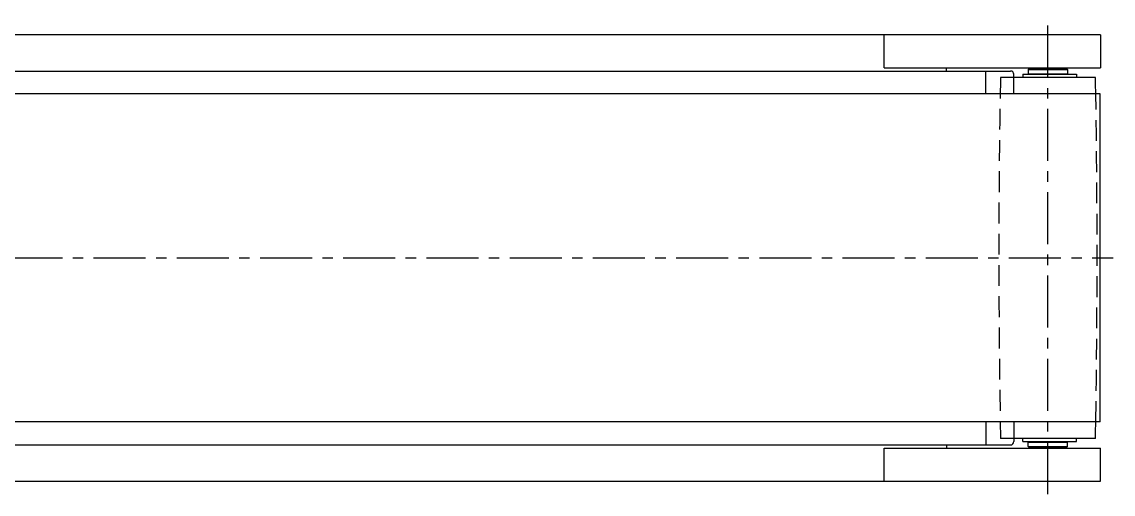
# Model space of a CAD drawing. Extents: x -2 to 1078, y -8 to 704.
# Drawn here: x 550 to 883.1, y 438 to 582 of the extents above; entities that cross this region are included whole.
import ezdxf

# ---------------------------------------------------------------- set-up
doc = ezdxf.new("R2010")
doc.units = 0
doc.header["$LTSCALE"] = 0.5
doc.linetypes.add('CENTER', pattern=[50.8, 31.75, -6.35, 6.35, -6.35])
doc.linetypes.add('DASHED', pattern=[19.05, 12.7, -6.35])
for name, color, linetype in [('MSM_CENTER', 1, 'CENTER'), ('MSM_CONTINUOUS', 7, 'CONTINUOUS'), ('MSM_DASHED', 4, 'DASHED')]:
    doc.layers.add(name, color=color, linetype=linetype)

msp = doc.modelspace()

# ---------------------------------------------------------------- linework, layer by layer
at = {"layer": 'MSM_CENTER'}
for p, q in [((863.18, 437.96), (863.18, 581.96)), ((343.28, 509.96), (883.08, 509.96))]:
    msp.add_line(p, q, dxfattribs=at)
at = {"layer": 'MSM_CONTINUOUS'}
for p, q in [((879.18, 577.96), (340.18, 577.96)), ((813.18, 567.96), (813.18, 577.96)), ((879.18, 577.96), (879.18, 567.96)), ((374.62, 566.96), (851.73, 566.96)), ((813.18, 567.96), (879.18, 567.96)), ((832.18, 566.96), (832.18, 567.96)), ((844.22, 559.96), (844.22, 566.96)), ((857.38, 567.61), (857.18, 567.41)), ((857.18, 567.41), (869.18, 567.41)), ((857.18, 567.41), (857.18, 566.11)), ((857.38, 567.61), (868.98, 567.61)), ((859.18, 567.61), (859.18, 567.96)), ((867.18, 567.61), (867.18, 567.96)), ((868.98, 567.61), (869.18, 567.41)), ((868.98, 567.61), (869.18, 567.41)), ((869.18, 567.41), (869.18, 566.11)), ((852.73, 559.96), (852.73, 565.96)), ((877.68, 564.96), (852.73, 564.96)), ((855.53, 565.96), (871.93, 565.96)), ((855.53, 565.96), (855.53, 564.96)), ((857.18, 566.11), (869.18, 566.11)), ((857.43, 566.11), (857.43, 565.96)), ((868.93, 566.11), (868.93, 565.96)), ((871.93, 565.96), (871.93, 564.96)), ((879.08, 559.96), (347.28, 559.96)), ((879.08, 459.96), (879.08, 559.96)), ((879.08, 459.96), (347.28, 459.96)), ((844.22, 459.96), (844.22, 452.96)), ((852.73, 459.96), (852.73, 453.96)), ((877.68, 454.96), (852.73, 454.96)), ((855.53, 453.96), (855.53, 454.96)), ((855.53, 453.96), (871.93, 453.96)), ((857.18, 453.81), (869.18, 453.81)), ((857.18, 452.51), (857.18, 453.81)), ((857.43, 453.81), (857.43, 453.96)), ((868.93, 453.81), (868.93, 453.96)), ((869.18, 452.51), (869.18, 453.81)), ((871.93, 453.96), (871.93, 454.96)), ((374.62, 452.96), (851.73, 452.96)), ((813.18, 451.96), (879.18, 451.96)), ((813.18, 441.96), (813.18, 451.96)), ((832.18, 452.96), (832.18, 451.96)), ((857.18, 452.51), (869.18, 452.51)), ((857.38, 452.31), (857.18, 452.51)), ((857.38, 452.31), (868.98, 452.31)), ((859.18, 451.96), (859.18, 452.31)), ((867.18, 451.96), (867.18, 452.31)), ((868.98, 452.31), (869.18, 452.51)), ((879.18, 441.96), (879.18, 451.96)), ((349.18, 441.96), (879.18, 441.96))]:
    msp.add_line(p, q, dxfattribs=at)
for centre, radius, start, end in [((851.73, 565.96), 1, 0, 90), ((-2147.07, 509.96), 3025.25, 0.947, 1.04171), ((-2147.07, 509.96), 3025.25, 358.95829, 359.053), ((851.73, 453.96), 1, 270, 0)]:
    msp.add_arc(centre, radius, start, end, dxfattribs=at)
at = {"layer": 'MSM_DASHED'}
for p, q in [((852.73, 564.96), (848.68, 564.96)), ((852.73, 454.96), (848.68, 454.96))]:
    msp.add_line(p, q, dxfattribs=at)
for centre, start, end in [((3873.43, 509.96), 178.95829, 181.04171), ((-2147.07, 509.96), 359.053, 0.947)]:
    msp.add_arc(centre, 3025.25, start, end, dxfattribs=at)

doc.saveas('drawing.dxf')
